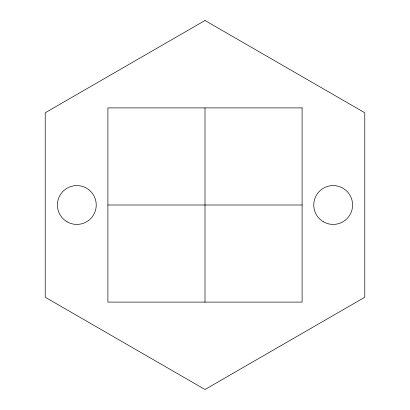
<?xml version="1.0" encoding="UTF-8"?>
<svg xmlns="http://www.w3.org/2000/svg" width="410" height="410" viewBox="0 0 410 410"><rect width="100%" height="100%" fill="white"/><g stroke="black" fill="none" stroke-linecap="round" stroke-linejoin="round"><path stroke-width="0.61" d="M107.897 205L302.103 205M205 107.897L205 302.103M205 20.5L45.218 112.75L45.218 297.25L205 389.5L364.782 297.25L364.782 112.75L205 20.5M302.103 107.897L107.897 107.897L107.897 302.103L302.103 302.103L302.103 107.897M67.112 221.82A19.419 19.419 0 0 0 96.242 205A19.419 19.419 0 0 0 67.112 188.18A19.419 19.419 0 0 0 67.112 221.82M323.469 221.82A19.419 19.419 0 0 0 352.6 205A19.419 19.419 0 0 0 323.469 188.18A19.419 19.419 0 0 0 323.469 221.82"/></g></svg>
